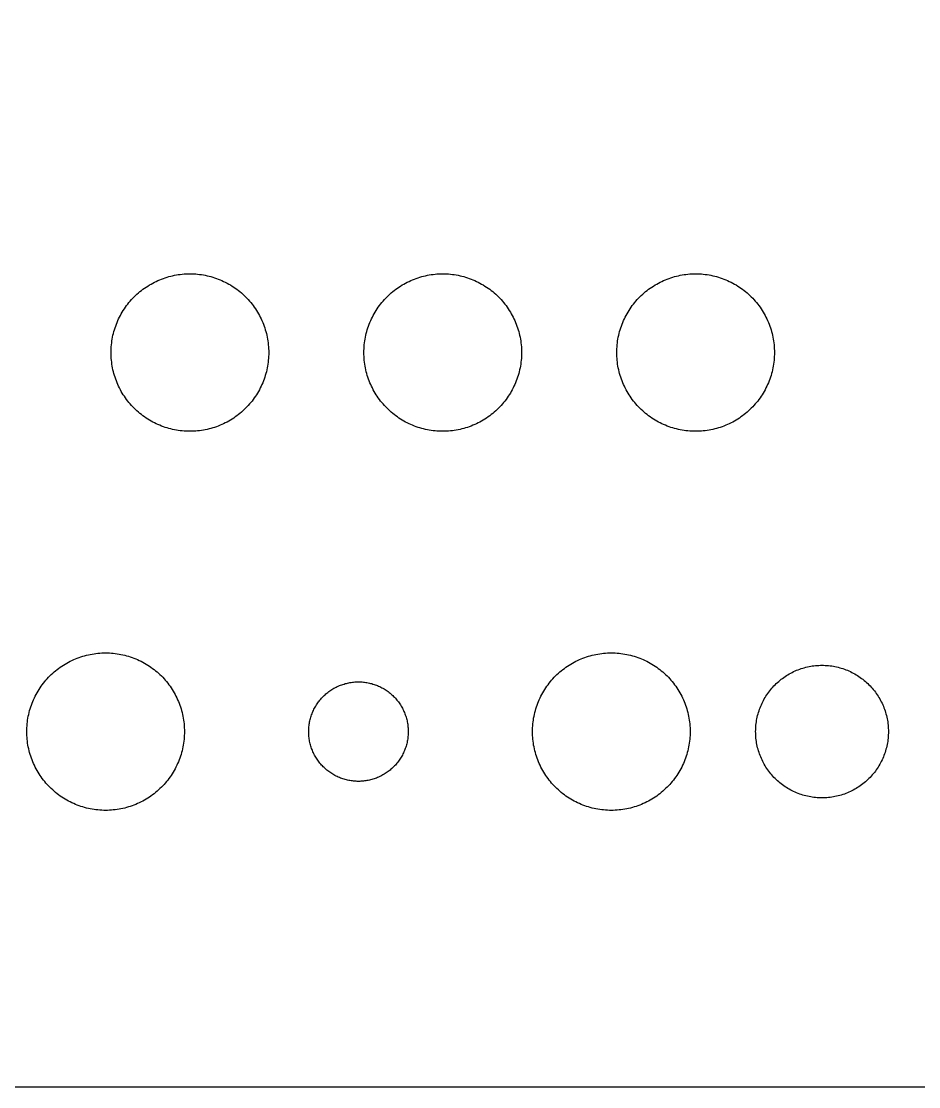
# Model space of a CAD drawing. Extents: x 8 to 190, y 0 to 129.
# Drawn here: x 46.5 to 100.6, y 0.3 to 64.5 of the extents above; entities that cross this region are included whole.
import ezdxf

# ---------------------------------------------------------------- set-up
doc = ezdxf.new("R2010")
doc.units = 0

msp = doc.modelspace()

# ---------------------------------------------------------------- linework, layer by layer
at = {"color": 34, "true_color": 0x008000}
for points in [[(7.93115, 0.254, 0), (190.471044, 0.254, 0), (190.471044, 128.754124, 0), (7.93115, 128.754124, 0), (7.93115, 0.254, 0)], [(51.949096, 44.527978, 0), (51.95062, 44.644564, 0), (51.954938, 44.76115, 0), (51.96205, 44.877482, 0), (51.971956, 44.99356, 0), (51.98491, 45.109384, 0), (52.000404, 45.224954, 0), (52.018946, 45.340016, 0), (52.040282, 45.45457, 0), (52.064412, 45.568616, 0), (52.091336, 45.682154, 0), (52.121054, 45.79493, 0), (52.153566, 45.906944, 0), (52.188872, 46.017942, 0), (52.226718, 46.128178, 0), (52.267358, 46.237398, 0), (52.310792, 46.345856, 0), (52.356512, 46.45279, 0), (52.405026, 46.558962, 0), (52.456334, 46.66361, 0), (52.509928, 46.767242, 0), (52.566316, 46.86935, 0), (52.62499, 46.969934, 0), (52.68595, 47.069248, 0), (52.749704, 47.167038, 0), (52.81549, 47.26305, 0), (52.883816, 47.357538, 0), (52.954428, 47.450248, 0), (53.027326, 47.541434, 0), (53.102256, 47.630588, 0), (53.179472, 47.717964, 0), (53.258974, 47.803308, 0), (53.340254, 47.886874, 0), (53.42382, 47.968154, 0), (53.509164, 48.047656, 0), (53.59654, 48.124872, 0), (53.685694, 48.199802, 0), (53.77688, 48.2727, 0), (53.86959, 48.343312, 0), (53.964078, 48.411638, 0), (54.06009, 48.477424, 0), (54.15788, 48.541178, 0), (54.257194, 48.602138, 0), (54.357778, 48.660812, 0), (54.459886, 48.7172, 0), (54.563518, 48.770794, 0), (54.668166, 48.822102, 0), (54.774338, 48.870616, 0), (54.881272, 48.916336, 0), (54.98973, 48.95977, 0), (55.09895, 49.00041, 0), (55.209186, 49.038256, 0), (55.320184, 49.073562, 0), (55.432198, 49.106074, 0), (55.544974, 49.135792, 0), (55.658512, 49.162716, 0), (55.772558, 49.186846, 0), (55.887112, 49.208182, 0), (56.002174, 49.226724, 0), (56.117744, 49.242218, 0), (56.233568, 49.255172, 0), (56.349646, 49.265078, 0), (56.465978, 49.27219, 0), (56.582564, 49.276508, 0), (56.69915, 49.278032, 0), (56.815736, 49.276508, 0), (56.932322, 49.27219, 0), (57.048654, 49.265078, 0), (57.164732, 49.255172, 0), (57.280556, 49.242218, 0), (57.396126, 49.226724, 0), (57.511188, 49.208182, 0), (57.625742, 49.186846, 0), (57.739788, 49.162716, 0), (57.853326, 49.135792, 0), (57.966102, 49.106074, 0), (58.078116, 49.073562, 0), (58.189114, 49.038256, 0), (58.29935, 49.00041, 0), (58.40857, 48.95977, 0), (58.517028, 48.916336, 0), (58.623962, 48.870616, 0), (58.730134, 48.822102, 0), (58.834782, 48.770794, 0), (58.938414, 48.7172, 0), (59.040522, 48.660812, 0), (59.141106, 48.602138, 0), (59.24042, 48.541178, 0), (59.33821, 48.477424, 0), (59.434222, 48.411638, 0), (59.52871, 48.343312, 0), (59.62142, 48.2727, 0), (59.712606, 48.199802, 0), (59.80176, 48.124872, 0), (59.889136, 48.047656, 0), (59.97448, 47.968154, 0), (60.058046, 47.886874, 0), (60.139326, 47.803308, 0), (60.218828, 47.717964, 0), (60.296044, 47.630588, 0), (60.370974, 47.541434, 0), (60.443872, 47.450248, 0), (60.514484, 47.357538, 0), (60.58281, 47.26305, 0), (60.648596, 47.167038, 0), (60.71235, 47.069248, 0), (60.77331, 46.969934, 0), (60.831984, 46.86935, 0), (60.888372, 46.767242, 0), (60.941966, 46.66361, 0), (60.993274, 46.558962, 0), (61.041788, 46.45279, 0), (61.087508, 46.345856, 0), (61.130942, 46.237398, 0), (61.171582, 46.128178, 0), (61.209428, 46.017942, 0), (61.244734, 45.906944, 0), (61.277246, 45.79493, 0), (61.306964, 45.682154, 0), (61.333888, 45.568616, 0), (61.358018, 45.45457, 0), (61.379354, 45.340016, 0), (61.397896, 45.224954, 0), (61.41339, 45.109384, 0), (61.426344, 44.99356, 0), (61.43625, 44.877482, 0), (61.443362, 44.76115, 0), (61.44768, 44.644564, 0), (61.449204, 44.527978, 0), (61.44768, 44.411392, 0), (61.443362, 44.294806, 0), (61.43625, 44.178474, 0), (61.426344, 44.062396, 0), (61.41339, 43.946572, 0), (61.397896, 43.831002, 0), (61.379354, 43.71594, 0), (61.358018, 43.601386, 0), (61.333888, 43.48734, 0), (61.306964, 43.373802, 0), (61.277246, 43.261026, 0), (61.244734, 43.149012, 0), (61.209428, 43.038014, 0), (61.171582, 42.927778, 0), (61.130942, 42.818558, 0), (61.087508, 42.7101, 0), (61.041788, 42.603166, 0), (60.993274, 42.496994, 0), (60.941966, 42.392346, 0), (60.888372, 42.288714, 0), (60.831984, 42.186606, 0), (60.77331, 42.086022, 0), (60.71235, 41.986708, 0), (60.648596, 41.888918, 0), (60.58281, 41.792906, 0), (60.514484, 41.698418, 0), (60.443872, 41.605708, 0), (60.370974, 41.514522, 0), (60.296044, 41.425368, 0), (60.218828, 41.337992, 0), (60.139326, 41.252648, 0), (60.058046, 41.169082, 0), (59.97448, 41.087802, 0), (59.889136, 41.0083, 0), (59.80176, 40.931084, 0), (59.712606, 40.856154, 0), (59.62142, 40.783256, 0), (59.52871, 40.712644, 0), (59.434222, 40.644318, 0), (59.33821, 40.578532, 0), (59.24042, 40.514778, 0), (59.141106, 40.453818, 0), (59.040522, 40.395144, 0), (58.938414, 40.338756, 0), (58.834782, 40.285162, 0), (58.730134, 40.233854, 0), (58.623962, 40.18534, 0), (58.517028, 40.13962, 0), (58.40857, 40.096186, 0), (58.29935, 40.055546, 0), (58.189114, 40.0177, 0), (58.078116, 39.982394, 0), (57.966102, 39.949882, 0), (57.853326, 39.920164, 0), (57.739788, 39.89324, 0), (57.625742, 39.86911, 0), (57.511188, 39.847774, 0), (57.396126, 39.829232, 0), (57.280556, 39.813738, 0), (57.164732, 39.800784, 0), (57.048654, 39.790878, 0), (56.932322, 39.783766, 0), (56.815736, 39.779448, 0), (56.69915, 39.777924, 0), (56.582564, 39.779448, 0), (56.465978, 39.783766, 0), (56.349646, 39.790878, 0), (56.233568, 39.800784, 0), (56.117744, 39.813738, 0), (56.002174, 39.829232, 0), (55.887112, 39.847774, 0), (55.772558, 39.86911, 0), (55.658512, 39.89324, 0), (55.544974, 39.920164, 0), (55.432198, 39.949882, 0), (55.320184, 39.982394, 0), (55.209186, 40.0177, 0), (55.09895, 40.055546, 0), (54.98973, 40.096186, 0), (54.881272, 40.13962, 0), (54.774338, 40.18534, 0), (54.668166, 40.233854, 0), (54.563518, 40.285162, 0), (54.459886, 40.338756, 0), (54.357778, 40.395144, 0), (54.257194, 40.453818, 0), (54.15788, 40.514778, 0), (54.06009, 40.578532, 0), (53.964078, 40.644318, 0), (53.86959, 40.712644, 0), (53.77688, 40.783256, 0), (53.685694, 40.856154, 0), (53.59654, 40.931084, 0), (53.509164, 41.0083, 0), (53.42382, 41.087802, 0), (53.340254, 41.169082, 0), (53.258974, 41.252648, 0), (53.179472, 41.337992, 0), (53.102256, 41.425368, 0), (53.027326, 41.514522, 0), (52.954428, 41.605708, 0), (52.883816, 41.698418, 0), (52.81549, 41.792906, 0), (52.749704, 41.888918, 0), (52.68595, 41.986708, 0), (52.62499, 42.086022, 0), (52.566316, 42.186606, 0), (52.509928, 42.288714, 0), (52.456334, 42.392346, 0), (52.405026, 42.496994, 0), (52.356512, 42.603166, 0), (52.310792, 42.7101, 0), (52.267358, 42.818558, 0), (52.226718, 42.927778, 0), (52.188872, 43.038014, 0), (52.153566, 43.149012, 0), (52.121054, 43.261026, 0), (52.091336, 43.373802, 0), (52.064412, 43.48734, 0), (52.040282, 43.601386, 0), (52.018946, 43.71594, 0), (52.000404, 43.831002, 0), (51.98491, 43.946572, 0), (51.971956, 44.062396, 0), (51.96205, 44.178474, 0), (51.954938, 44.294806, 0), (51.95062, 44.411392, 0), (51.949096, 44.527978, 0)], [(67.189096, 44.527978, 0), (67.19062, 44.644564, 0), (67.194938, 44.76115, 0), (67.20205, 44.877482, 0), (67.211956, 44.99356, 0), (67.22491, 45.109384, 0), (67.240404, 45.224954, 0), (67.258946, 45.340016, 0), (67.280282, 45.45457, 0), (67.304412, 45.568616, 0), (67.331336, 45.682154, 0), (67.361054, 45.79493, 0), (67.393566, 45.906944, 0), (67.428872, 46.017942, 0), (67.466718, 46.128178, 0), (67.507358, 46.237398, 0), (67.550792, 46.345856, 0), (67.596512, 46.45279, 0), (67.645026, 46.558962, 0), (67.696334, 46.66361, 0), (67.749928, 46.767242, 0), (67.806316, 46.86935, 0), (67.86499, 46.969934, 0), (67.92595, 47.069248, 0), (67.989704, 47.167038, 0), (68.05549, 47.26305, 0), (68.123816, 47.357538, 0), (68.194428, 47.450248, 0), (68.267326, 47.541434, 0), (68.342256, 47.630588, 0), (68.419472, 47.717964, 0), (68.498974, 47.803308, 0), (68.580254, 47.886874, 0), (68.66382, 47.968154, 0), (68.749164, 48.047656, 0), (68.83654, 48.124872, 0), (68.925694, 48.199802, 0), (69.01688, 48.2727, 0), (69.10959, 48.343312, 0), (69.204078, 48.411638, 0), (69.30009, 48.477424, 0), (69.39788, 48.541178, 0), (69.497194, 48.602138, 0), (69.597778, 48.660812, 0), (69.699886, 48.7172, 0), (69.803518, 48.770794, 0), (69.908166, 48.822102, 0), (70.014338, 48.870616, 0), (70.121272, 48.916336, 0), (70.22973, 48.95977, 0), (70.33895, 49.00041, 0), (70.449186, 49.038256, 0), (70.560184, 49.073562, 0), (70.672198, 49.106074, 0), (70.784974, 49.135792, 0), (70.898512, 49.162716, 0), (71.012558, 49.186846, 0), (71.127112, 49.208182, 0), (71.242174, 49.226724, 0), (71.357744, 49.242218, 0), (71.473568, 49.255172, 0), (71.589646, 49.265078, 0), (71.705978, 49.27219, 0), (71.822564, 49.276508, 0), (71.93915, 49.278032, 0), (72.055736, 49.276508, 0), (72.172322, 49.27219, 0), (72.288654, 49.265078, 0), (72.404732, 49.255172, 0), (72.520556, 49.242218, 0), (72.636126, 49.226724, 0), (72.751188, 49.208182, 0), (72.865742, 49.186846, 0), (72.979788, 49.162716, 0), (73.093326, 49.135792, 0), (73.206102, 49.106074, 0), (73.318116, 49.073562, 0), (73.429114, 49.038256, 0), (73.53935, 49.00041, 0), (73.64857, 48.95977, 0), (73.757028, 48.916336, 0), (73.863962, 48.870616, 0), (73.970134, 48.822102, 0), (74.074782, 48.770794, 0), (74.178414, 48.7172, 0), (74.280522, 48.660812, 0), (74.381106, 48.602138, 0), (74.48042, 48.541178, 0), (74.57821, 48.477424, 0), (74.674222, 48.411638, 0), (74.76871, 48.343312, 0), (74.86142, 48.2727, 0), (74.952606, 48.199802, 0), (75.04176, 48.124872, 0), (75.129136, 48.047656, 0), (75.21448, 47.968154, 0), (75.298046, 47.886874, 0), (75.379326, 47.803308, 0), (75.458828, 47.717964, 0), (75.536044, 47.630588, 0), (75.610974, 47.541434, 0), (75.683872, 47.450248, 0), (75.754484, 47.357538, 0), (75.82281, 47.26305, 0), (75.888596, 47.167038, 0), (75.95235, 47.069248, 0), (76.01331, 46.969934, 0), (76.071984, 46.86935, 0), (76.128372, 46.767242, 0), (76.181966, 46.66361, 0), (76.233274, 46.558962, 0), (76.281788, 46.45279, 0), (76.327508, 46.345856, 0), (76.370942, 46.237398, 0), (76.411582, 46.128178, 0), (76.449428, 46.017942, 0), (76.484734, 45.906944, 0), (76.517246, 45.79493, 0), (76.546964, 45.682154, 0), (76.573888, 45.568616, 0), (76.598018, 45.45457, 0), (76.619354, 45.340016, 0), (76.637896, 45.224954, 0), (76.65339, 45.109384, 0), (76.666344, 44.99356, 0), (76.67625, 44.877482, 0), (76.683362, 44.76115, 0), (76.68768, 44.644564, 0), (76.689204, 44.527978, 0), (76.68768, 44.411392, 0), (76.683362, 44.294806, 0), (76.67625, 44.178474, 0), (76.666344, 44.062396, 0), (76.65339, 43.946572, 0), (76.637896, 43.831002, 0), (76.619354, 43.71594, 0), (76.598018, 43.601386, 0), (76.573888, 43.48734, 0), (76.546964, 43.373802, 0), (76.517246, 43.261026, 0), (76.484734, 43.149012, 0), (76.449428, 43.038014, 0), (76.411582, 42.927778, 0), (76.370942, 42.818558, 0), (76.327508, 42.7101, 0), (76.281788, 42.603166, 0), (76.233274, 42.496994, 0), (76.181966, 42.392346, 0), (76.128372, 42.288714, 0), (76.071984, 42.186606, 0), (76.01331, 42.086022, 0), (75.95235, 41.986708, 0), (75.888596, 41.888918, 0), (75.82281, 41.792906, 0), (75.754484, 41.698418, 0), (75.683872, 41.605708, 0), (75.610974, 41.514522, 0), (75.536044, 41.425368, 0), (75.458828, 41.337992, 0), (75.379326, 41.252648, 0), (75.298046, 41.169082, 0), (75.21448, 41.087802, 0), (75.129136, 41.0083, 0), (75.04176, 40.931084, 0), (74.952606, 40.856154, 0), (74.86142, 40.783256, 0), (74.76871, 40.712644, 0), (74.674222, 40.644318, 0), (74.57821, 40.578532, 0), (74.48042, 40.514778, 0), (74.381106, 40.453818, 0), (74.280522, 40.395144, 0), (74.178414, 40.338756, 0), (74.074782, 40.285162, 0), (73.970134, 40.233854, 0), (73.863962, 40.18534, 0), (73.757028, 40.13962, 0), (73.64857, 40.096186, 0), (73.53935, 40.055546, 0), (73.429114, 40.0177, 0), (73.318116, 39.982394, 0), (73.206102, 39.949882, 0), (73.093326, 39.920164, 0), (72.979788, 39.89324, 0), (72.865742, 39.86911, 0), (72.751188, 39.847774, 0), (72.636126, 39.829232, 0), (72.520556, 39.813738, 0), (72.404732, 39.800784, 0), (72.288654, 39.790878, 0), (72.172322, 39.783766, 0), (72.055736, 39.779448, 0), (71.93915, 39.777924, 0), (71.822564, 39.779448, 0), (71.705978, 39.783766, 0), (71.589646, 39.790878, 0), (71.473568, 39.800784, 0), (71.357744, 39.813738, 0), (71.242174, 39.829232, 0), (71.127112, 39.847774, 0), (71.012558, 39.86911, 0), (70.898512, 39.89324, 0), (70.784974, 39.920164, 0), (70.672198, 39.949882, 0), (70.560184, 39.982394, 0), (70.449186, 40.0177, 0), (70.33895, 40.055546, 0), (70.22973, 40.096186, 0), (70.121272, 40.13962, 0), (70.014338, 40.18534, 0), (69.908166, 40.233854, 0), (69.803518, 40.285162, 0), (69.699886, 40.338756, 0), (69.597778, 40.395144, 0), (69.497194, 40.453818, 0), (69.39788, 40.514778, 0), (69.30009, 40.578532, 0), (69.204078, 40.644318, 0), (69.10959, 40.712644, 0), (69.01688, 40.783256, 0), (68.925694, 40.856154, 0), (68.83654, 40.931084, 0), (68.749164, 41.0083, 0), (68.66382, 41.087802, 0), (68.580254, 41.169082, 0), (68.498974, 41.252648, 0), (68.419472, 41.337992, 0), (68.342256, 41.425368, 0), (68.267326, 41.514522, 0), (68.194428, 41.605708, 0), (68.123816, 41.698418, 0), (68.05549, 41.792906, 0), (67.989704, 41.888918, 0), (67.92595, 41.986708, 0), (67.86499, 42.086022, 0), (67.806316, 42.186606, 0), (67.749928, 42.288714, 0), (67.696334, 42.392346, 0), (67.645026, 42.496994, 0), (67.596512, 42.603166, 0), (67.550792, 42.7101, 0), (67.507358, 42.818558, 0), (67.466718, 42.927778, 0), (67.428872, 43.038014, 0), (67.393566, 43.149012, 0), (67.361054, 43.261026, 0), (67.331336, 43.373802, 0), (67.304412, 43.48734, 0), (67.280282, 43.601386, 0), (67.258946, 43.71594, 0), (67.240404, 43.831002, 0), (67.22491, 43.946572, 0), (67.211956, 44.062396, 0), (67.20205, 44.178474, 0), (67.194938, 44.294806, 0), (67.19062, 44.411392, 0), (67.189096, 44.527978, 0)], [(82.429096, 44.527978, 0), (82.43062, 44.644564, 0), (82.434938, 44.76115, 0), (82.44205, 44.877482, 0), (82.451956, 44.99356, 0), (82.46491, 45.109384, 0), (82.480404, 45.224954, 0), (82.498946, 45.340016, 0), (82.520282, 45.45457, 0), (82.544412, 45.568616, 0), (82.571336, 45.682154, 0), (82.601054, 45.79493, 0), (82.633566, 45.906944, 0), (82.668872, 46.017942, 0), (82.706718, 46.128178, 0), (82.747358, 46.237398, 0), (82.790792, 46.345856, 0), (82.836512, 46.45279, 0), (82.885026, 46.558962, 0), (82.936334, 46.66361, 0), (82.989928, 46.767242, 0), (83.046316, 46.86935, 0), (83.10499, 46.969934, 0), (83.16595, 47.069248, 0), (83.229704, 47.167038, 0), (83.29549, 47.26305, 0), (83.363816, 47.357538, 0), (83.434428, 47.450248, 0), (83.507326, 47.541434, 0), (83.582256, 47.630588, 0), (83.659472, 47.717964, 0), (83.738974, 47.803308, 0), (83.820254, 47.886874, 0), (83.90382, 47.968154, 0), (83.989164, 48.047656, 0), (84.07654, 48.124872, 0), (84.165694, 48.199802, 0), (84.25688, 48.2727, 0), (84.34959, 48.343312, 0), (84.444078, 48.411638, 0), (84.54009, 48.477424, 0), (84.63788, 48.541178, 0), (84.737194, 48.602138, 0), (84.837778, 48.660812, 0), (84.939886, 48.7172, 0), (85.043518, 48.770794, 0), (85.148166, 48.822102, 0), (85.254338, 48.870616, 0), (85.361272, 48.916336, 0), (85.46973, 48.95977, 0), (85.57895, 49.00041, 0), (85.689186, 49.038256, 0), (85.800184, 49.073562, 0), (85.912198, 49.106074, 0), (86.024974, 49.135792, 0), (86.138512, 49.162716, 0), (86.252558, 49.186846, 0), (86.367112, 49.208182, 0), (86.482174, 49.226724, 0), (86.597744, 49.242218, 0), (86.713568, 49.255172, 0), (86.829646, 49.265078, 0), (86.945978, 49.27219, 0), (87.062564, 49.276508, 0), (87.17915, 49.278032, 0), (87.295736, 49.276508, 0), (87.412322, 49.27219, 0), (87.528654, 49.265078, 0), (87.644732, 49.255172, 0), (87.760556, 49.242218, 0), (87.876126, 49.226724, 0), (87.991188, 49.208182, 0), (88.105742, 49.186846, 0), (88.219788, 49.162716, 0), (88.333326, 49.135792, 0), (88.446102, 49.106074, 0), (88.558116, 49.073562, 0), (88.669114, 49.038256, 0), (88.77935, 49.00041, 0), (88.88857, 48.95977, 0), (88.997028, 48.916336, 0), (89.103962, 48.870616, 0), (89.210134, 48.822102, 0), (89.314782, 48.770794, 0), (89.418414, 48.7172, 0), (89.520522, 48.660812, 0), (89.621106, 48.602138, 0), (89.72042, 48.541178, 0), (89.81821, 48.477424, 0), (89.914222, 48.411638, 0), (90.00871, 48.343312, 0), (90.10142, 48.2727, 0), (90.192606, 48.199802, 0), (90.28176, 48.124872, 0), (90.369136, 48.047656, 0), (90.45448, 47.968154, 0), (90.538046, 47.886874, 0), (90.619326, 47.803308, 0), (90.698828, 47.717964, 0), (90.776044, 47.630588, 0), (90.850974, 47.541434, 0), (90.923872, 47.450248, 0), (90.994484, 47.357538, 0), (91.06281, 47.26305, 0), (91.128596, 47.167038, 0), (91.19235, 47.069248, 0), (91.25331, 46.969934, 0), (91.311984, 46.86935, 0), (91.368372, 46.767242, 0), (91.421966, 46.66361, 0), (91.473274, 46.558962, 0), (91.521788, 46.45279, 0), (91.567508, 46.345856, 0), (91.610942, 46.237398, 0), (91.651582, 46.128178, 0), (91.689428, 46.017942, 0), (91.724734, 45.906944, 0), (91.757246, 45.79493, 0), (91.786964, 45.682154, 0), (91.813888, 45.568616, 0), (91.838018, 45.45457, 0), (91.859354, 45.340016, 0), (91.877896, 45.224954, 0), (91.89339, 45.109384, 0), (91.906344, 44.99356, 0), (91.91625, 44.877482, 0), (91.923362, 44.76115, 0), (91.92768, 44.644564, 0), (91.929204, 44.527978, 0), (91.92768, 44.411392, 0), (91.923362, 44.294806, 0), (91.91625, 44.178474, 0), (91.906344, 44.062396, 0), (91.89339, 43.946572, 0), (91.877896, 43.831002, 0), (91.859354, 43.71594, 0), (91.838018, 43.601386, 0), (91.813888, 43.48734, 0), (91.786964, 43.373802, 0), (91.757246, 43.261026, 0), (91.724734, 43.149012, 0), (91.689428, 43.038014, 0), (91.651582, 42.927778, 0), (91.610942, 42.818558, 0), (91.567508, 42.7101, 0), (91.521788, 42.603166, 0), (91.473274, 42.496994, 0), (91.421966, 42.392346, 0), (91.368372, 42.288714, 0), (91.311984, 42.186606, 0), (91.25331, 42.086022, 0), (91.19235, 41.986708, 0), (91.128596, 41.888918, 0), (91.06281, 41.792906, 0), (90.994484, 41.698418, 0), (90.923872, 41.605708, 0), (90.850974, 41.514522, 0), (90.776044, 41.425368, 0), (90.698828, 41.337992, 0), (90.619326, 41.252648, 0), (90.538046, 41.169082, 0), (90.45448, 41.087802, 0), (90.369136, 41.0083, 0), (90.28176, 40.931084, 0), (90.192606, 40.856154, 0), (90.10142, 40.783256, 0), (90.00871, 40.712644, 0), (89.914222, 40.644318, 0), (89.81821, 40.578532, 0), (89.72042, 40.514778, 0), (89.621106, 40.453818, 0), (89.520522, 40.395144, 0), (89.418414, 40.338756, 0), (89.314782, 40.285162, 0), (89.210134, 40.233854, 0), (89.103962, 40.18534, 0), (88.997028, 40.13962, 0), (88.88857, 40.096186, 0), (88.77935, 40.055546, 0), (88.669114, 40.0177, 0), (88.558116, 39.982394, 0), (88.446102, 39.949882, 0), (88.333326, 39.920164, 0), (88.219788, 39.89324, 0), (88.105742, 39.86911, 0), (87.991188, 39.847774, 0), (87.876126, 39.829232, 0), (87.760556, 39.813738, 0), (87.644732, 39.800784, 0), (87.528654, 39.790878, 0), (87.412322, 39.783766, 0), (87.295736, 39.779448, 0), (87.17915, 39.777924, 0), (87.062564, 39.779448, 0), (86.945978, 39.783766, 0), (86.829646, 39.790878, 0), (86.713568, 39.800784, 0), (86.597744, 39.813738, 0), (86.482174, 39.829232, 0), (86.367112, 39.847774, 0), (86.252558, 39.86911, 0), (86.138512, 39.89324, 0), (86.024974, 39.920164, 0), (85.912198, 39.949882, 0), (85.800184, 39.982394, 0), (85.689186, 40.0177, 0), (85.57895, 40.055546, 0), (85.46973, 40.096186, 0), (85.361272, 40.13962, 0), (85.254338, 40.18534, 0), (85.148166, 40.233854, 0), (85.043518, 40.285162, 0), (84.939886, 40.338756, 0), (84.837778, 40.395144, 0), (84.737194, 40.453818, 0), (84.63788, 40.514778, 0), (84.54009, 40.578532, 0), (84.444078, 40.644318, 0), (84.34959, 40.712644, 0), (84.25688, 40.783256, 0), (84.165694, 40.856154, 0), (84.07654, 40.931084, 0), (83.989164, 41.0083, 0), (83.90382, 41.087802, 0), (83.820254, 41.169082, 0), (83.738974, 41.252648, 0), (83.659472, 41.337992, 0), (83.582256, 41.425368, 0), (83.507326, 41.514522, 0), (83.434428, 41.605708, 0), (83.363816, 41.698418, 0), (83.29549, 41.792906, 0), (83.229704, 41.888918, 0), (83.16595, 41.986708, 0), (83.10499, 42.086022, 0), (83.046316, 42.186606, 0), (82.989928, 42.288714, 0), (82.936334, 42.392346, 0), (82.885026, 42.496994, 0), (82.836512, 42.603166, 0), (82.790792, 42.7101, 0), (82.747358, 42.818558, 0), (82.706718, 42.927778, 0), (82.668872, 43.038014, 0), (82.633566, 43.149012, 0), (82.601054, 43.261026, 0), (82.571336, 43.373802, 0), (82.544412, 43.48734, 0), (82.520282, 43.601386, 0), (82.498946, 43.71594, 0), (82.480404, 43.831002, 0), (82.46491, 43.946572, 0), (82.451956, 44.062396, 0), (82.44205, 44.178474, 0), (82.434938, 44.294806, 0), (82.43062, 44.411392, 0), (82.429096, 44.527978, 0)], [(46.869096, 21.667978, 0), (46.87062, 21.784564, 0), (46.874938, 21.90115, 0), (46.88205, 22.017482, 0), (46.891956, 22.13356, 0), (46.90491, 22.249384, 0), (46.920404, 22.364954, 0), (46.938946, 22.480016, 0), (46.960282, 22.59457, 0), (46.984412, 22.708616, 0), (47.011336, 22.822154, 0), (47.041054, 22.93493, 0), (47.073566, 23.046944, 0), (47.108872, 23.157942, 0), (47.146718, 23.268178, 0), (47.187358, 23.377398, 0), (47.230792, 23.485856, 0), (47.276512, 23.59279, 0), (47.325026, 23.698962, 0), (47.376334, 23.80361, 0), (47.429928, 23.907242, 0), (47.486316, 24.00935, 0), (47.54499, 24.109934, 0), (47.60595, 24.209248, 0), (47.669704, 24.307038, 0), (47.73549, 24.40305, 0), (47.803816, 24.497538, 0), (47.874428, 24.590248, 0), (47.947326, 24.681434, 0), (48.022256, 24.770588, 0), (48.099472, 24.857964, 0), (48.178974, 24.943308, 0), (48.260254, 25.026874, 0), (48.34382, 25.108154, 0), (48.429164, 25.187656, 0), (48.51654, 25.264872, 0), (48.605694, 25.339802, 0), (48.69688, 25.4127, 0), (48.78959, 25.483312, 0), (48.884078, 25.551638, 0), (48.98009, 25.617424, 0), (49.07788, 25.681178, 0), (49.177194, 25.742138, 0), (49.277778, 25.800812, 0), (49.379886, 25.8572, 0), (49.483518, 25.910794, 0), (49.588166, 25.962102, 0), (49.694338, 26.010616, 0), (49.801272, 26.056336, 0), (49.90973, 26.09977, 0), (50.01895, 26.14041, 0), (50.129186, 26.178256, 0), (50.240184, 26.213562, 0), (50.352198, 26.246074, 0), (50.464974, 26.275792, 0), (50.578512, 26.302716, 0), (50.692558, 26.326846, 0), (50.807112, 26.348182, 0), (50.922174, 26.366724, 0), (51.037744, 26.382218, 0), (51.153568, 26.395172, 0), (51.269646, 26.405078, 0), (51.385978, 26.41219, 0), (51.502564, 26.416508, 0), (51.61915, 26.418032, 0), (51.735736, 26.416508, 0), (51.852322, 26.41219, 0), (51.968654, 26.405078, 0), (52.084732, 26.395172, 0), (52.200556, 26.382218, 0), (52.316126, 26.366724, 0), (52.431188, 26.348182, 0), (52.545742, 26.326846, 0), (52.659788, 26.302716, 0), (52.773326, 26.275792, 0), (52.886102, 26.246074, 0), (52.998116, 26.213562, 0), (53.109114, 26.178256, 0), (53.21935, 26.14041, 0), (53.32857, 26.09977, 0), (53.437028, 26.056336, 0), (53.543962, 26.010616, 0), (53.650134, 25.962102, 0), (53.754782, 25.910794, 0), (53.858414, 25.8572, 0), (53.960522, 25.800812, 0), (54.061106, 25.742138, 0), (54.16042, 25.681178, 0), (54.25821, 25.617424, 0), (54.354222, 25.551638, 0), (54.44871, 25.483312, 0), (54.54142, 25.4127, 0), (54.632606, 25.339802, 0), (54.72176, 25.264872, 0), (54.809136, 25.187656, 0), (54.89448, 25.108154, 0), (54.978046, 25.026874, 0), (55.059326, 24.943308, 0), (55.138828, 24.857964, 0), (55.216044, 24.770588, 0), (55.290974, 24.681434, 0), (55.363872, 24.590248, 0), (55.434484, 24.497538, 0), (55.50281, 24.40305, 0), (55.568596, 24.307038, 0), (55.63235, 24.209248, 0), (55.69331, 24.109934, 0), (55.751984, 24.00935, 0), (55.808372, 23.907242, 0), (55.861966, 23.80361, 0), (55.913274, 23.698962, 0), (55.961788, 23.59279, 0), (56.007508, 23.485856, 0), (56.050942, 23.377398, 0), (56.091582, 23.268178, 0), (56.129428, 23.157942, 0), (56.164734, 23.046944, 0), (56.197246, 22.93493, 0), (56.226964, 22.822154, 0), (56.253888, 22.708616, 0), (56.278018, 22.59457, 0), (56.299354, 22.480016, 0), (56.317896, 22.364954, 0), (56.33339, 22.249384, 0), (56.346344, 22.13356, 0), (56.35625, 22.017482, 0), (56.363362, 21.90115, 0), (56.36768, 21.784564, 0), (56.369204, 21.667978, 0), (56.36768, 21.551392, 0), (56.363362, 21.434806, 0), (56.35625, 21.318474, 0), (56.346344, 21.202396, 0), (56.33339, 21.086572, 0), (56.317896, 20.971002, 0), (56.299354, 20.85594, 0), (56.278018, 20.741386, 0), (56.253888, 20.62734, 0), (56.226964, 20.513802, 0), (56.197246, 20.401026, 0), (56.164734, 20.289012, 0), (56.129428, 20.178014, 0), (56.091582, 20.067778, 0), (56.050942, 19.958558, 0), (56.007508, 19.8501, 0), (55.961788, 19.743166, 0), (55.913274, 19.636994, 0), (55.861966, 19.532346, 0), (55.808372, 19.428714, 0), (55.751984, 19.326606, 0), (55.69331, 19.226022, 0), (55.63235, 19.126708, 0), (55.568596, 19.028918, 0), (55.50281, 18.932906, 0), (55.434484, 18.838418, 0), (55.363872, 18.745708, 0), (55.290974, 18.654522, 0), (55.216044, 18.565368, 0), (55.138828, 18.477992, 0), (55.059326, 18.392648, 0), (54.978046, 18.309082, 0), (54.89448, 18.227802, 0), (54.809136, 18.1483, 0), (54.72176, 18.071084, 0), (54.632606, 17.996154, 0), (54.54142, 17.923256, 0), (54.44871, 17.852644, 0), (54.354222, 17.784318, 0), (54.25821, 17.718532, 0), (54.16042, 17.654778, 0), (54.061106, 17.593818, 0), (53.960522, 17.535144, 0), (53.858414, 17.478756, 0), (53.754782, 17.425162, 0), (53.650134, 17.373854, 0), (53.543962, 17.32534, 0), (53.437028, 17.27962, 0), (53.32857, 17.236186, 0), (53.21935, 17.195546, 0), (53.109114, 17.1577, 0), (52.998116, 17.122394, 0), (52.886102, 17.089882, 0), (52.773326, 17.060164, 0), (52.659788, 17.03324, 0), (52.545742, 17.00911, 0), (52.431188, 16.987774, 0), (52.316126, 16.969232, 0), (52.200556, 16.953738, 0), (52.084732, 16.940784, 0), (51.968654, 16.930878, 0), (51.852322, 16.923766, 0), (51.735736, 16.919448, 0), (51.61915, 16.917924, 0), (51.502564, 16.919448, 0), (51.385978, 16.923766, 0), (51.269646, 16.930878, 0), (51.153568, 16.940784, 0), (51.037744, 16.953738, 0), (50.922174, 16.969232, 0), (50.807112, 16.987774, 0), (50.692558, 17.00911, 0), (50.578512, 17.03324, 0), (50.464974, 17.060164, 0), (50.352198, 17.089882, 0), (50.240184, 17.122394, 0), (50.129186, 17.1577, 0), (50.01895, 17.195546, 0), (49.90973, 17.236186, 0), (49.801272, 17.27962, 0), (49.694338, 17.32534, 0), (49.588166, 17.373854, 0), (49.483518, 17.425162, 0), (49.379886, 17.478756, 0), (49.277778, 17.535144, 0), (49.177194, 17.593818, 0), (49.07788, 17.654778, 0), (48.98009, 17.718532, 0), (48.884078, 17.784318, 0), (48.78959, 17.852644, 0), (48.69688, 17.923256, 0), (48.605694, 17.996154, 0), (48.51654, 18.071084, 0), (48.429164, 18.1483, 0), (48.34382, 18.227802, 0), (48.260254, 18.309082, 0), (48.178974, 18.392648, 0), (48.099472, 18.477992, 0), (48.022256, 18.565368, 0), (47.947326, 18.654522, 0), (47.874428, 18.745708, 0), (47.803816, 18.838418, 0), (47.73549, 18.932906, 0), (47.669704, 19.028918, 0), (47.60595, 19.126708, 0), (47.54499, 19.226022, 0), (47.486316, 19.326606, 0), (47.429928, 19.428714, 0), (47.376334, 19.532346, 0), (47.325026, 19.636994, 0), (47.276512, 19.743166, 0), (47.230792, 19.8501, 0), (47.187358, 19.958558, 0), (47.146718, 20.067778, 0), (47.108872, 20.178014, 0), (47.073566, 20.289012, 0), (47.041054, 20.401026, 0), (47.011336, 20.513802, 0), (46.984412, 20.62734, 0), (46.960282, 20.741386, 0), (46.938946, 20.85594, 0), (46.920404, 20.971002, 0), (46.90491, 21.086572, 0), (46.891956, 21.202396, 0), (46.88205, 21.318474, 0), (46.874938, 21.434806, 0), (46.87062, 21.551392, 0), (46.869096, 21.667978, 0)], [(77.349096, 21.667978, 0), (77.35062, 21.784564, 0), (77.354938, 21.90115, 0), (77.36205, 22.017482, 0), (77.371956, 22.13356, 0), (77.38491, 22.249384, 0), (77.400404, 22.364954, 0), (77.418946, 22.480016, 0), (77.440282, 22.59457, 0), (77.464412, 22.708616, 0), (77.491336, 22.822154, 0), (77.521054, 22.93493, 0), (77.553566, 23.046944, 0), (77.588872, 23.157942, 0), (77.626718, 23.268178, 0), (77.667358, 23.377398, 0), (77.710792, 23.485856, 0), (77.756512, 23.59279, 0), (77.805026, 23.698962, 0), (77.856334, 23.80361, 0), (77.909928, 23.907242, 0), (77.966316, 24.00935, 0), (78.02499, 24.109934, 0), (78.08595, 24.209248, 0), (78.149704, 24.307038, 0), (78.21549, 24.40305, 0), (78.283816, 24.497538, 0), (78.354428, 24.590248, 0), (78.427326, 24.681434, 0), (78.502256, 24.770588, 0), (78.579472, 24.857964, 0), (78.658974, 24.943308, 0), (78.740254, 25.026874, 0), (78.82382, 25.108154, 0), (78.909164, 25.187656, 0), (78.99654, 25.264872, 0), (79.085694, 25.339802, 0), (79.17688, 25.4127, 0), (79.26959, 25.483312, 0), (79.364078, 25.551638, 0), (79.46009, 25.617424, 0), (79.55788, 25.681178, 0), (79.657194, 25.742138, 0), (79.757778, 25.800812, 0), (79.859886, 25.8572, 0), (79.963518, 25.910794, 0), (80.068166, 25.962102, 0), (80.174338, 26.010616, 0), (80.281272, 26.056336, 0), (80.38973, 26.09977, 0), (80.49895, 26.14041, 0), (80.609186, 26.178256, 0), (80.720184, 26.213562, 0), (80.832198, 26.246074, 0), (80.944974, 26.275792, 0), (81.058512, 26.302716, 0), (81.172558, 26.326846, 0), (81.287112, 26.348182, 0), (81.402174, 26.366724, 0), (81.517744, 26.382218, 0), (81.633568, 26.395172, 0), (81.749646, 26.405078, 0), (81.865978, 26.41219, 0), (81.982564, 26.416508, 0), (82.09915, 26.418032, 0), (82.215736, 26.416508, 0), (82.332322, 26.41219, 0), (82.448654, 26.405078, 0), (82.564732, 26.395172, 0), (82.680556, 26.382218, 0), (82.796126, 26.366724, 0), (82.911188, 26.348182, 0), (83.025742, 26.326846, 0), (83.139788, 26.302716, 0), (83.253326, 26.275792, 0), (83.366102, 26.246074, 0), (83.478116, 26.213562, 0), (83.589114, 26.178256, 0), (83.69935, 26.14041, 0), (83.80857, 26.09977, 0), (83.917028, 26.056336, 0), (84.023962, 26.010616, 0), (84.130134, 25.962102, 0), (84.234782, 25.910794, 0), (84.338414, 25.8572, 0), (84.440522, 25.800812, 0), (84.541106, 25.742138, 0), (84.64042, 25.681178, 0), (84.73821, 25.617424, 0), (84.834222, 25.551638, 0), (84.92871, 25.483312, 0), (85.02142, 25.4127, 0), (85.112606, 25.339802, 0), (85.20176, 25.264872, 0), (85.289136, 25.187656, 0), (85.37448, 25.108154, 0), (85.458046, 25.026874, 0), (85.539326, 24.943308, 0), (85.618828, 24.857964, 0), (85.696044, 24.770588, 0), (85.770974, 24.681434, 0), (85.843872, 24.590248, 0), (85.914484, 24.497538, 0), (85.98281, 24.40305, 0), (86.048596, 24.307038, 0), (86.11235, 24.209248, 0), (86.17331, 24.109934, 0), (86.231984, 24.00935, 0), (86.288372, 23.907242, 0), (86.341966, 23.80361, 0), (86.393274, 23.698962, 0), (86.441788, 23.59279, 0), (86.487508, 23.485856, 0), (86.530942, 23.377398, 0), (86.571582, 23.268178, 0), (86.609428, 23.157942, 0), (86.644734, 23.046944, 0), (86.677246, 22.93493, 0), (86.706964, 22.822154, 0), (86.733888, 22.708616, 0), (86.758018, 22.59457, 0), (86.779354, 22.480016, 0), (86.797896, 22.364954, 0), (86.81339, 22.249384, 0), (86.826344, 22.13356, 0), (86.83625, 22.017482, 0), (86.843362, 21.90115, 0), (86.84768, 21.784564, 0), (86.849204, 21.667978, 0), (86.84768, 21.551392, 0), (86.843362, 21.434806, 0), (86.83625, 21.318474, 0), (86.826344, 21.202396, 0), (86.81339, 21.086572, 0), (86.797896, 20.971002, 0), (86.779354, 20.85594, 0), (86.758018, 20.741386, 0), (86.733888, 20.62734, 0), (86.706964, 20.513802, 0), (86.677246, 20.401026, 0), (86.644734, 20.289012, 0), (86.609428, 20.178014, 0), (86.571582, 20.067778, 0), (86.530942, 19.958558, 0), (86.487508, 19.8501, 0), (86.441788, 19.743166, 0), (86.393274, 19.636994, 0), (86.341966, 19.532346, 0), (86.288372, 19.428714, 0), (86.231984, 19.326606, 0), (86.17331, 19.226022, 0), (86.11235, 19.126708, 0), (86.048596, 19.028918, 0), (85.98281, 18.932906, 0), (85.914484, 18.838418, 0), (85.843872, 18.745708, 0), (85.770974, 18.654522, 0), (85.696044, 18.565368, 0), (85.618828, 18.477992, 0), (85.539326, 18.392648, 0), (85.458046, 18.309082, 0), (85.37448, 18.227802, 0), (85.289136, 18.1483, 0), (85.20176, 18.071084, 0), (85.112606, 17.996154, 0), (85.02142, 17.923256, 0), (84.92871, 17.852644, 0), (84.834222, 17.784318, 0), (84.73821, 17.718532, 0), (84.64042, 17.654778, 0), (84.541106, 17.593818, 0), (84.440522, 17.535144, 0), (84.338414, 17.478756, 0), (84.234782, 17.425162, 0), (84.130134, 17.373854, 0), (84.023962, 17.32534, 0), (83.917028, 17.27962, 0), (83.80857, 17.236186, 0), (83.69935, 17.195546, 0), (83.589114, 17.1577, 0), (83.478116, 17.122394, 0), (83.366102, 17.089882, 0), (83.253326, 17.060164, 0), (83.139788, 17.03324, 0), (83.025742, 17.00911, 0), (82.911188, 16.987774, 0), (82.796126, 16.969232, 0), (82.680556, 16.953738, 0), (82.564732, 16.940784, 0), (82.448654, 16.930878, 0), (82.332322, 16.923766, 0), (82.215736, 16.919448, 0), (82.09915, 16.917924, 0), (81.982564, 16.919448, 0), (81.865978, 16.923766, 0), (81.749646, 16.930878, 0), (81.633568, 16.940784, 0), (81.517744, 16.953738, 0), (81.402174, 16.969232, 0), (81.287112, 16.987774, 0), (81.172558, 17.00911, 0), (81.058512, 17.03324, 0), (80.944974, 17.060164, 0), (80.832198, 17.089882, 0), (80.720184, 17.122394, 0), (80.609186, 17.1577, 0), (80.49895, 17.195546, 0), (80.38973, 17.236186, 0), (80.281272, 17.27962, 0), (80.174338, 17.32534, 0), (80.068166, 17.373854, 0), (79.963518, 17.425162, 0), (79.859886, 17.478756, 0), (79.757778, 17.535144, 0), (79.657194, 17.593818, 0), (79.55788, 17.654778, 0), (79.46009, 17.718532, 0), (79.364078, 17.784318, 0), (79.26959, 17.852644, 0), (79.17688, 17.923256, 0), (79.085694, 17.996154, 0), (78.99654, 18.071084, 0), (78.909164, 18.1483, 0), (78.82382, 18.227802, 0), (78.740254, 18.309082, 0), (78.658974, 18.392648, 0), (78.579472, 18.477992, 0), (78.502256, 18.565368, 0), (78.427326, 18.654522, 0), (78.354428, 18.745708, 0), (78.283816, 18.838418, 0), (78.21549, 18.932906, 0), (78.149704, 19.028918, 0), (78.08595, 19.126708, 0), (78.02499, 19.226022, 0), (77.966316, 19.326606, 0), (77.909928, 19.428714, 0), (77.856334, 19.532346, 0), (77.805026, 19.636994, 0), (77.756512, 19.743166, 0), (77.710792, 19.8501, 0), (77.667358, 19.958558, 0), (77.626718, 20.067778, 0), (77.588872, 20.178014, 0), (77.553566, 20.289012, 0), (77.521054, 20.401026, 0), (77.491336, 20.513802, 0), (77.464412, 20.62734, 0), (77.440282, 20.741386, 0), (77.418946, 20.85594, 0), (77.400404, 20.971002, 0), (77.38491, 21.086572, 0), (77.371956, 21.202396, 0), (77.36205, 21.318474, 0), (77.354938, 21.434806, 0), (77.35062, 21.551392, 0), (77.349096, 21.667978, 0)], [(90.799158, 21.667978, 0), (90.800428, 21.766022, 0), (90.803984, 21.86432, 0), (90.81008, 21.96211, 0), (90.818462, 22.060154, 0), (90.82913, 22.15769, 0), (90.842338, 22.254972, 0), (90.858086, 22.351746, 0), (90.87612, 22.448266, 0), (90.89644, 22.544278, 0), (90.919046, 22.639782, 0), (90.943938, 22.734778, 0), (90.97137, 22.829012, 0), (91.001088, 22.922738, 0), (91.033092, 23.015448, 0), (91.067128, 23.10765, 0), (91.103704, 23.198582, 0), (91.142312, 23.289006, 0), (91.183206, 23.37816, 0), (91.226386, 23.466298, 0), (91.271598, 23.553674, 0), (91.318842, 23.639526, 0), (91.368118, 23.724362, 0), (91.41968, 23.807928, 0), (91.473274, 23.890224, 0), (91.5289, 23.97125, 0), (91.586304, 24.050752, 0), (91.64574, 24.128984, 0), (91.707208, 24.205438, 0), (91.7702, 24.280622, 0), (91.835478, 24.354282, 0), (91.90228, 24.426164, 0), (91.970606, 24.496522, 0), (92.040964, 24.564848, 0), (92.112846, 24.63165, 0), (92.186506, 24.696928, 0), (92.26169, 24.75992, 0), (92.338144, 24.821388, 0), (92.416376, 24.880824, 0), (92.495878, 24.938228, 0), (92.576904, 24.993854, 0), (92.6592, 25.047448, 0), (92.742766, 25.09901, 0), (92.827602, 25.148286, 0), (92.913454, 25.19553, 0), (93.00083, 25.240742, 0), (93.088968, 25.283922, 0), (93.178122, 25.324816, 0), (93.268546, 25.363424, 0), (93.359478, 25.4, 0), (93.45168, 25.434036, 0), (93.54439, 25.46604, 0), (93.638116, 25.495758, 0), (93.73235, 25.52319, 0), (93.827346, 25.548082, 0), (93.92285, 25.570688, 0), (94.018862, 25.591008, 0), (94.115382, 25.609042, 0), (94.212156, 25.62479, 0), (94.309438, 25.637998, 0), (94.406974, 25.648666, 0), (94.505018, 25.657048, 0), (94.602808, 25.663144, 0), (94.701106, 25.6667, 0), (94.79915, 25.66797, 0), (94.897194, 25.6667, 0), (94.995492, 25.663144, 0), (95.093282, 25.657048, 0), (95.191326, 25.648666, 0), (95.288862, 25.637998, 0), (95.386144, 25.62479, 0), (95.482918, 25.609042, 0), (95.579438, 25.591008, 0), (95.67545, 25.570688, 0), (95.770954, 25.548082, 0), (95.86595, 25.52319, 0), (95.960184, 25.495758, 0), (96.05391, 25.46604, 0), (96.14662, 25.434036, 0), (96.238822, 25.4, 0), (96.329754, 25.363424, 0), (96.420178, 25.324816, 0), (96.509332, 25.283922, 0), (96.59747, 25.240742, 0), (96.684846, 25.19553, 0), (96.770698, 25.148286, 0), (96.855534, 25.09901, 0), (96.9391, 25.047448, 0), (97.021396, 24.993854, 0), (97.102422, 24.938228, 0), (97.181924, 24.880824, 0), (97.260156, 24.821388, 0), (97.33661, 24.75992, 0), (97.411794, 24.696928, 0), (97.485454, 24.63165, 0), (97.557336, 24.564848, 0), (97.627694, 24.496522, 0), (97.69602, 24.426164, 0), (97.762822, 24.354282, 0), (97.8281, 24.280622, 0), (97.891092, 24.205438, 0), (97.95256, 24.128984, 0), (98.011996, 24.050752, 0), (98.0694, 23.97125, 0), (98.125026, 23.890224, 0), (98.17862, 23.807928, 0), (98.230182, 23.724362, 0), (98.279458, 23.639526, 0), (98.326702, 23.553674, 0), (98.371914, 23.466298, 0), (98.415094, 23.37816, 0), (98.455988, 23.289006, 0), (98.494596, 23.198582, 0), (98.531172, 23.10765, 0), (98.565208, 23.015448, 0), (98.597212, 22.922738, 0), (98.62693, 22.829012, 0), (98.654362, 22.734778, 0), (98.679254, 22.639782, 0), (98.70186, 22.544278, 0), (98.72218, 22.448266, 0), (98.740214, 22.351746, 0), (98.755962, 22.254972, 0), (98.76917, 22.15769, 0), (98.779838, 22.060154, 0), (98.78822, 21.96211, 0), (98.794316, 21.86432, 0), (98.797872, 21.766022, 0), (98.799142, 21.667978, 0), (98.797872, 21.569934, 0), (98.794316, 21.471636, 0), (98.78822, 21.373846, 0), (98.779838, 21.275802, 0), (98.76917, 21.178266, 0), (98.755962, 21.080984, 0), (98.740214, 20.98421, 0), (98.72218, 20.88769, 0), (98.70186, 20.791678, 0), (98.679254, 20.696174, 0), (98.654362, 20.601178, 0), (98.62693, 20.506944, 0), (98.597212, 20.413218, 0), (98.565208, 20.320508, 0), (98.531172, 20.228306, 0), (98.494596, 20.137374, 0), (98.455988, 20.04695, 0), (98.415094, 19.957796, 0), (98.371914, 19.869658, 0), (98.326702, 19.782282, 0), (98.279458, 19.69643, 0), (98.230182, 19.611594, 0), (98.17862, 19.528028, 0), (98.125026, 19.445732, 0), (98.0694, 19.364706, 0), (98.011996, 19.285204, 0), (97.95256, 19.206972, 0), (97.891092, 19.130518, 0), (97.8281, 19.055334, 0), (97.762822, 18.981674, 0), (97.69602, 18.909792, 0), (97.627694, 18.839434, 0), (97.557336, 18.771108, 0), (97.485454, 18.704306, 0), (97.411794, 18.639028, 0), (97.33661, 18.576036, 0), (97.260156, 18.514568, 0), (97.181924, 18.455132, 0), (97.102422, 18.397728, 0), (97.021396, 18.342102, 0), (96.9391, 18.288508, 0), (96.855534, 18.236946, 0), (96.770698, 18.18767, 0), (96.684846, 18.140426, 0), (96.59747, 18.095214, 0), (96.509332, 18.052034, 0), (96.420178, 18.01114, 0), (96.329754, 17.972532, 0), (96.238822, 17.935956, 0), (96.14662, 17.90192, 0), (96.05391, 17.869916, 0), (95.960184, 17.840198, 0), (95.86595, 17.812766, 0), (95.770954, 17.787874, 0), (95.67545, 17.765268, 0), (95.579438, 17.744948, 0), (95.482918, 17.726914, 0), (95.386144, 17.711166, 0), (95.288862, 17.697958, 0), (95.191326, 17.68729, 0), (95.093282, 17.678908, 0), (94.995492, 17.672812, 0), (94.897194, 17.669256, 0), (94.79915, 17.667986, 0), (94.701106, 17.669256, 0), (94.602808, 17.672812, 0), (94.505018, 17.678908, 0), (94.406974, 17.68729, 0), (94.309438, 17.697958, 0), (94.212156, 17.711166, 0), (94.115382, 17.726914, 0), (94.018862, 17.744948, 0), (93.92285, 17.765268, 0), (93.827346, 17.787874, 0), (93.73235, 17.812766, 0), (93.638116, 17.840198, 0), (93.54439, 17.869916, 0), (93.45168, 17.90192, 0), (93.359478, 17.935956, 0), (93.268546, 17.972532, 0), (93.178122, 18.01114, 0), (93.088968, 18.052034, 0), (93.00083, 18.095214, 0), (92.913454, 18.140426, 0), (92.827602, 18.18767, 0), (92.742766, 18.236946, 0), (92.6592, 18.288508, 0), (92.576904, 18.342102, 0), (92.495878, 18.397728, 0), (92.416376, 18.455132, 0), (92.338144, 18.514568, 0), (92.26169, 18.576036, 0), (92.186506, 18.639028, 0), (92.112846, 18.704306, 0), (92.040964, 18.771108, 0), (91.970606, 18.839434, 0), (91.90228, 18.909792, 0), (91.835478, 18.981674, 0), (91.7702, 19.055334, 0), (91.707208, 19.130518, 0), (91.64574, 19.206972, 0), (91.586304, 19.285204, 0), (91.5289, 19.364706, 0), (91.473274, 19.445732, 0), (91.41968, 19.528028, 0), (91.368118, 19.611594, 0), (91.318842, 19.69643, 0), (91.271598, 19.782282, 0), (91.226386, 19.869658, 0), (91.183206, 19.957796, 0), (91.142312, 20.04695, 0), (91.103704, 20.137374, 0), (91.067128, 20.228306, 0), (91.033092, 20.320508, 0), (91.001088, 20.413218, 0), (90.97137, 20.506944, 0), (90.943938, 20.601178, 0), (90.919046, 20.696174, 0), (90.89644, 20.791678, 0), (90.87612, 20.88769, 0), (90.858086, 20.98421, 0), (90.842338, 21.080984, 0), (90.82913, 21.178266, 0), (90.818462, 21.275802, 0), (90.81008, 21.373846, 0), (90.803984, 21.471636, 0), (90.800428, 21.569934, 0), (90.799158, 21.667978, 0)], [(63.859156, 21.667978, 0), (63.860172, 21.741638, 0), (63.862712, 21.815298, 0), (63.867284, 21.888704, 0), (63.873634, 21.96211, 0), (63.881762, 22.035262, 0), (63.891668, 22.10816, 0), (63.903352, 22.180804, 0), (63.916814, 22.253194, 0), (63.932054, 22.32533, 0), (63.949072, 22.396958, 0), (63.967868, 22.468078, 0), (63.988442, 22.538944, 0), (64.01054, 22.609048, 0), (64.034416, 22.678644, 0), (64.06007, 22.747732, 0), (64.087502, 22.816058, 0), (64.116458, 22.883622, 0), (64.147192, 22.950678, 0), (64.17945, 23.016718, 0), (64.213486, 23.08225, 0), (64.248792, 23.146766, 0), (64.285876, 23.210266, 0), (64.324484, 23.273004, 0), (64.36487, 23.334726, 0), (64.406526, 23.395432, 0), (64.449452, 23.455122, 0), (64.494156, 23.513796, 0), (64.54013, 23.5712, 0), (64.587628, 23.627588, 0), (64.636396, 23.682706, 0), (64.686434, 23.736554, 0), (64.737742, 23.789386, 0), (64.790574, 23.840694, 0), (64.844422, 23.890732, 0), (64.89954, 23.9395, 0), (64.955928, 23.986998, 0), (65.013332, 24.032972, 0), (65.072006, 24.077676, 0), (65.131696, 24.120602, 0), (65.192402, 24.162258, 0), (65.254124, 24.202644, 0), (65.316862, 24.241252, 0), (65.380362, 24.278336, 0), (65.444878, 24.313642, 0), (65.51041, 24.347678, 0), (65.57645, 24.379936, 0), (65.643506, 24.41067, 0), (65.71107, 24.439626, 0), (65.779396, 24.467058, 0), (65.848484, 24.492712, 0), (65.91808, 24.516588, 0), (65.988184, 24.538686, 0), (66.05905, 24.55926, 0), (66.13017, 24.578056, 0), (66.201798, 24.595074, 0), (66.273934, 24.610314, 0), (66.346324, 24.623776, 0), (66.418968, 24.63546, 0), (66.491866, 24.645366, 0), (66.565018, 24.653494, 0), (66.638424, 24.659844, 0), (66.71183, 24.664416, 0), (66.78549, 24.666956, 0), (66.85915, 24.667972, 0), (66.93281, 24.666956, 0), (67.00647, 24.664416, 0), (67.079876, 24.659844, 0), (67.153282, 24.653494, 0), (67.226434, 24.645366, 0), (67.299332, 24.63546, 0), (67.371976, 24.623776, 0), (67.444366, 24.610314, 0), (67.516502, 24.595074, 0), (67.58813, 24.578056, 0), (67.65925, 24.55926, 0), (67.730116, 24.538686, 0), (67.80022, 24.516588, 0), (67.869816, 24.492712, 0), (67.938904, 24.467058, 0), (68.00723, 24.439626, 0), (68.074794, 24.41067, 0), (68.14185, 24.379936, 0), (68.20789, 24.347678, 0), (68.273422, 24.313642, 0), (68.337938, 24.278336, 0), (68.401438, 24.241252, 0), (68.464176, 24.202644, 0), (68.525898, 24.162258, 0), (68.586604, 24.120602, 0), (68.646294, 24.077676, 0), (68.704968, 24.032972, 0), (68.762372, 23.986998, 0), (68.81876, 23.9395, 0), (68.873878, 23.890732, 0), (68.927726, 23.840694, 0), (68.980558, 23.789386, 0), (69.031866, 23.736554, 0), (69.081904, 23.682706, 0), (69.130672, 23.627588, 0), (69.17817, 23.5712, 0), (69.224144, 23.513796, 0), (69.268848, 23.455122, 0), (69.311774, 23.395432, 0), (69.35343, 23.334726, 0), (69.393816, 23.273004, 0), (69.432424, 23.210266, 0), (69.469508, 23.146766, 0), (69.504814, 23.08225, 0), (69.53885, 23.016718, 0), (69.571108, 22.950678, 0), (69.601842, 22.883622, 0), (69.630798, 22.816058, 0), (69.65823, 22.747732, 0), (69.683884, 22.678644, 0), (69.70776, 22.609048, 0), (69.729858, 22.538944, 0), (69.750432, 22.468078, 0), (69.769228, 22.396958, 0), (69.786246, 22.32533, 0), (69.801486, 22.253194, 0), (69.814948, 22.180804, 0), (69.826632, 22.10816, 0), (69.836538, 22.035262, 0), (69.844666, 21.96211, 0), (69.851016, 21.888704, 0), (69.855588, 21.815298, 0), (69.858128, 21.741638, 0), (69.859144, 21.667978, 0), (69.858128, 21.594318, 0), (69.855588, 21.520658, 0), (69.851016, 21.447252, 0), (69.844666, 21.373846, 0), (69.836538, 21.300694, 0), (69.826632, 21.227796, 0), (69.814948, 21.155152, 0), (69.801486, 21.082762, 0), (69.786246, 21.010626, 0), (69.769228, 20.938998, 0), (69.750432, 20.867878, 0), (69.729858, 20.797012, 0), (69.70776, 20.726908, 0), (69.683884, 20.657312, 0), (69.65823, 20.588224, 0), (69.630798, 20.519898, 0), (69.601842, 20.452334, 0), (69.571108, 20.385278, 0), (69.53885, 20.319238, 0), (69.504814, 20.253706, 0), (69.469508, 20.18919, 0), (69.432424, 20.12569, 0), (69.393816, 20.062952, 0), (69.35343, 20.00123, 0), (69.311774, 19.940524, 0), (69.268848, 19.880834, 0), (69.224144, 19.82216, 0), (69.17817, 19.764756, 0), (69.130672, 19.708368, 0), (69.081904, 19.65325, 0), (69.031866, 19.599402, 0), (68.980558, 19.54657, 0), (68.927726, 19.495262, 0), (68.873878, 19.445224, 0), (68.81876, 19.396456, 0), (68.762372, 19.348958, 0), (68.704968, 19.302984, 0), (68.646294, 19.25828, 0), (68.586604, 19.215354, 0), (68.525898, 19.173698, 0), (68.464176, 19.133312, 0), (68.401438, 19.094704, 0), (68.337938, 19.05762, 0), (68.273422, 19.022314, 0), (68.20789, 18.988278, 0), (68.14185, 18.95602, 0), (68.074794, 18.925286, 0), (68.00723, 18.89633, 0), (67.938904, 18.868898, 0), (67.869816, 18.843244, 0), (67.80022, 18.819368, 0), (67.730116, 18.79727, 0), (67.65925, 18.776696, 0), (67.58813, 18.7579, 0), (67.516502, 18.740882, 0), (67.444366, 18.725642, 0), (67.371976, 18.71218, 0), (67.299332, 18.700496, 0), (67.226434, 18.69059, 0), (67.153282, 18.682462, 0), (67.079876, 18.676112, 0), (67.00647, 18.67154, 0), (66.93281, 18.669, 0), (66.85915, 18.667984, 0), (66.78549, 18.669, 0), (66.71183, 18.67154, 0), (66.638424, 18.676112, 0), (66.565018, 18.682462, 0), (66.491866, 18.69059, 0), (66.418968, 18.700496, 0), (66.346324, 18.71218, 0), (66.273934, 18.725642, 0), (66.201798, 18.740882, 0), (66.13017, 18.7579, 0), (66.05905, 18.776696, 0), (65.988184, 18.79727, 0), (65.91808, 18.819368, 0), (65.848484, 18.843244, 0), (65.779396, 18.868898, 0), (65.71107, 18.89633, 0), (65.643506, 18.925286, 0), (65.57645, 18.95602, 0), (65.51041, 18.988278, 0), (65.444878, 19.022314, 0), (65.380362, 19.05762, 0), (65.316862, 19.094704, 0), (65.254124, 19.133312, 0), (65.192402, 19.173698, 0), (65.131696, 19.215354, 0), (65.072006, 19.25828, 0), (65.013332, 19.302984, 0), (64.955928, 19.348958, 0), (64.89954, 19.396456, 0), (64.844422, 19.445224, 0), (64.790574, 19.495262, 0), (64.737742, 19.54657, 0), (64.686434, 19.599402, 0), (64.636396, 19.65325, 0), (64.587628, 19.708368, 0), (64.54013, 19.764756, 0), (64.494156, 19.82216, 0), (64.449452, 19.880834, 0), (64.406526, 19.940524, 0), (64.36487, 20.00123, 0), (64.324484, 20.062952, 0), (64.285876, 20.12569, 0), (64.248792, 20.18919, 0), (64.213486, 20.253706, 0), (64.17945, 20.319238, 0), (64.147192, 20.385278, 0), (64.116458, 20.452334, 0), (64.087502, 20.519898, 0), (64.06007, 20.588224, 0), (64.034416, 20.657312, 0), (64.01054, 20.726908, 0), (63.988442, 20.797012, 0), (63.967868, 20.867878, 0), (63.949072, 20.938998, 0), (63.932054, 21.010626, 0), (63.916814, 21.082762, 0), (63.903352, 21.155152, 0), (63.891668, 21.227796, 0), (63.881762, 21.300694, 0), (63.873634, 21.373846, 0), (63.867284, 21.447252, 0), (63.862712, 21.520658, 0), (63.860172, 21.594318, 0), (63.859156, 21.667978, 0)]]:
    msp.add_polyline3d(points, close=True, dxfattribs=at)

doc.saveas('drawing.dxf')
